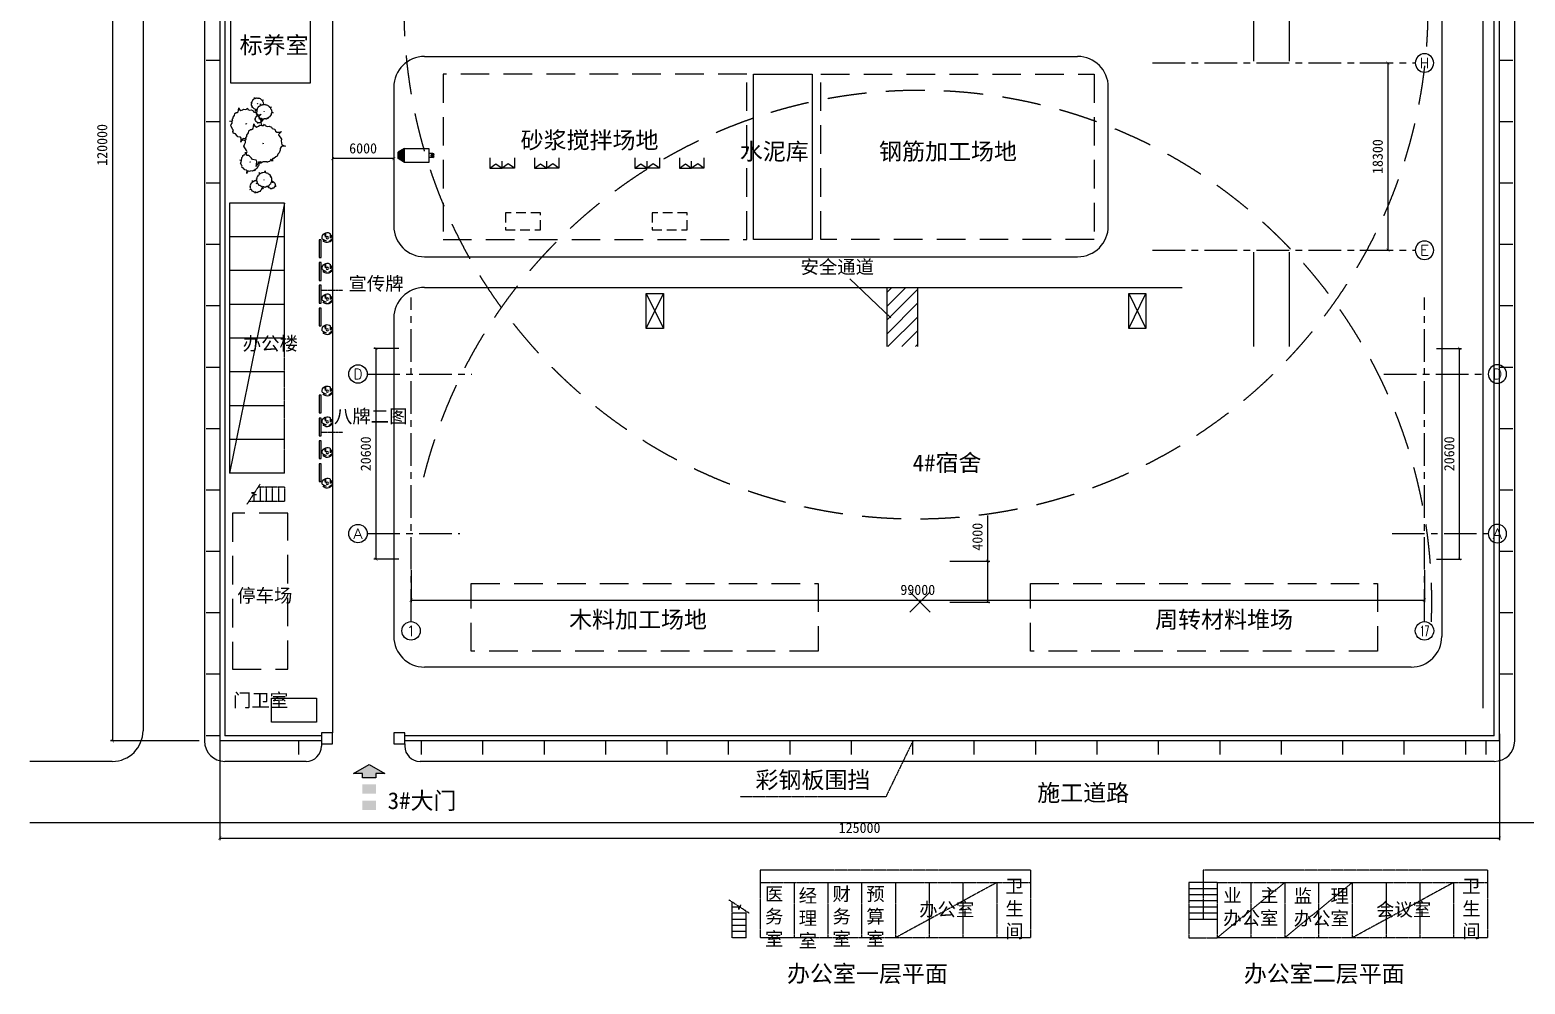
# Model space of a CAD drawing. Extents: x -583905 to 1065231, y 80891 to 497838.
# Drawn here: x -102766 to 43294, y 336191 to 429454 of the extents above; entities that cross this region are included whole.
import ezdxf
from ezdxf.enums import TextEntityAlignment as Align

# ---------------------------------------------------------------- set-up
doc = ezdxf.new("R2010")
doc.units = 0
for name, pattern in [('CENTER', [50.8, 31.75, -6.35, 6.35, -6.35]), ('DASHED', [19.05, 12.7, -6.35]), ('DASHED2', [9.525, 6.35, -3.175])]:
    doc.linetypes.add(name, pattern=pattern)
doc.layers.get('0').update_dxf_attribs({"linetype": 'CONTINUOUS'})
doc.layers.get('DEFPOINTS').update_dxf_attribs({"linetype": 'CONTINUOUS'})
for name, color, linetype in [('AXIS', 7, 'CONTINUOUS'), ('LAYER3', 3, 'CONTINUOUS'), ('LUNKUO', 6, 'CONTINUOUS'), ('周边', 7, 'CONTINUOUS'), ('围墙', 7, 'CONTINUOUS'), ('堆场', 7, 'DASHED'), ('塔吊机械', 1, 'CONTINUOUS'), ('墙基线', 7, 'CONTINUOUS'), ('拟建', 7, 'CONTINUOUS'), ('机械', 1, 'CONTINUOUS'), ('柱', 1, 'CONTINUOUS'), ('标注', 7, 'CONTINUOUS'), ('绿化', 3, 'CONTINUOUS'), ('轴线', 1, 'CENTER'), ('轴线号', 7, 'CONTINUOUS'), ('道路', 8, 'CONTINUOUS')]:
    doc.layers.add(name, color=color, linetype=linetype)
doc.styles.add('COMPLEX', font='COMPLEX')
doc.styles.add('文字', font='SimSun.ttf')
doc.dimstyles.new('ISO-25', dxfattribs={"dimtxt": 1000, "dimasz": 300, "dimexe": 200, "dimexo": 2000, "dimgap": 500, "dimtad": 1, "dimdec": 0, "dimtxsty": 'STANDARD', "dimblk": 'ARCHTICK', "dimcen": 2.5, "dimazin": 3, "dimtfac": 1, "dimtdec": 0, "dimtmove": 0, "dimatfit": 3})

# ---------------------------------------------------------------- blocks, each defined once
blk = doc.blocks.new('_ARCHTICK')
at = {"color": 0, "linetype": 'BYBLOCK', "const_width": 0.15}
blk.add_lwpolyline([(-0.5, -0.5), (0.5, 0.5)], dxfattribs=at)
blk = doc.blocks.new('*D27')
at = {"layer": 'DEFPOINTS', "color": 0}
for p in [(32655, 398321), (36889, 398321), (32655, 377721)]:
    blk.add_point(p, dxfattribs=at)
at = {"layer": '标注', "color": 0}
for p, q in [((34655, 398321), (37089, 398321)), ((36889, 377721), (36889, 398321)), ((34655, 377721), (37089, 377721))]:
    blk.add_line(p, q, dxfattribs=at)
at = {"layer": '标注', "color": 0, "xscale": 300, "yscale": 300, "zscale": 300}
for p, rotation in [((36889, 398321), 90), ((36889, 377721), 270)]:
    blk.add_blockref('_ARCHTICK', p, dxfattribs=dict(at, rotation=rotation))
at = {"layer": '标注', "color": 0, "insert": (35889, 388021), "char_height": 1000, "attachment_point": 5, "rotation": 90}
blk.add_mtext('20600', dxfattribs=at)
blk = doc.blocks.new('*D29')
at = {"layer": 'DEFPOINTS', "color": 0}
for p in [(-68954, 398321), (-64719, 398321), (-64719, 377721)]:
    blk.add_point(p, dxfattribs=at)
at = {"layer": '标注', "color": 0}
for p, q in [((-66719, 398321), (-69154, 398321)), ((-68954, 377721), (-68954, 398321)), ((-66719, 377721), (-69154, 377721))]:
    blk.add_line(p, q, dxfattribs=at)
at = {"layer": '标注', "color": 0, "xscale": 300, "yscale": 300, "zscale": 300}
for p, rotation in [((-68954, 398321), 90), ((-68954, 377721), 270)]:
    blk.add_blockref('_ARCHTICK', p, dxfattribs=dict(at, rotation=rotation))
at = {"layer": '标注', "color": 0, "insert": (-69954, 388021), "char_height": 1000, "attachment_point": 5, "rotation": 90}
blk.add_mtext('20600', dxfattribs=at)
blk = doc.blocks.new('*D25')
at = {"layer": 'DEFPOINTS', "color": 0}
for p in [(-65532, 378643), (33468, 378643), (33468, 373722)]:
    blk.add_point(p, dxfattribs=at)
at = {"layer": '标注', "color": 0}
for p, q in [((-65532, 376643), (-65532, 373522)), ((33468, 376643), (33468, 373522)), ((-65532, 373722), (33468, 373722))]:
    blk.add_line(p, q, dxfattribs=at)
at = {"layer": '标注', "color": 0, "xscale": 300, "yscale": 300, "zscale": 300, "rotation": 180}
blk.add_blockref('_ARCHTICK', (-65532, 373722), dxfattribs=at)
at = {"layer": '标注', "color": 0, "xscale": 300, "yscale": 300, "zscale": 300}
blk.add_blockref('_ARCHTICK', (33468, 373722), dxfattribs=at)
at = {"layer": '标注', "color": 0, "insert": (-16032, 374722), "char_height": 1000, "attachment_point": 5}
blk.add_mtext('99000', dxfattribs=at)
blk = doc.blocks.new('_AXISO')
blk.add_circle((0, 0), 0.5)
at = {"layer": '轴线号', "style": 'COMPLEX', "width": 1.041667}
blk.add_attdef('A', text='', height=0.56, dxfattribs=at).set_placement((-0.25, -0.28), (0.25, -0.28), align=Align.FIT)
blk = doc.blocks.new('*D31')
at = {"layer": 'DEFPOINTS', "color": 0}
for p in [(-14916, 377536), (-9202, 377536), (-14916, 373536)]:
    blk.add_point(p, dxfattribs=at)
at = {"layer": '标注', "color": 0}
for p, q in [((-9202, 377536), (-9202, 382002)), ((-12916, 377536), (-9002, 377536)), ((-9202, 373536), (-9202, 377536)), ((-12916, 373536), (-9002, 373536))]:
    blk.add_line(p, q, dxfattribs=at)
at = {"layer": '标注', "color": 0, "xscale": 300, "yscale": 300, "zscale": 300}
for p, rotation in [((-9202, 377536), 90), ((-9202, 373536), 270)]:
    blk.add_blockref('_ARCHTICK', p, dxfattribs=dict(at, rotation=rotation))
at = {"layer": '标注', "color": 0, "insert": (-10202, 379919), "char_height": 1000, "attachment_point": 5, "rotation": 90}
blk.add_mtext('4000', dxfattribs=at)
blk = doc.blocks.new('CLUMP_OF_TREES_OR_BUSHES_-')
for points in [[(-10.993, 56.487), (-9.228, 58.426), (-10.144, 63.512), (-8.923, 67.033), (-3.43, 69.772), (2.673, 72.119), (-2.82, 71.728), (-10.449, 71.728), (-13.195, 74.075), (-13.806, 83.073), (-16.857, 86.594), (-22.045, 92.071), (-22.961, 94.81), (-22.656, 98.722), (-28.759, 100.678), (-31.811, 99.113), (-35.472, 101.461), (-45.543, 109.676), (-49.815, 108.503), (-55.308, 106.155), (-59.58, 106.938), (-60.801, 113.98), (-63.242, 104.982), (-67.209, 106.938), (-70.872, 104.59), (-74.839, 104.982), (-80.637, 101.461), (-86.435, 101.069), (-90.402, 97.548), (-90.402, 94.419), (-93.454, 90.898), (-98.947, 90.115), (-105.66, 90.115), (-101.083, 87.768), (-98.031, 82.682), (-100.778, 77.596), (-103.829, 74.466), (-103.219, 69.772), (-104.134, 65.077), (-108.102, 62.73), (-104.439, 60.774), (-102.609, 55.297), (-103.829, 50.211), (-102.303, 44.342), (-98.947, 41.995), (-98.031, 38.865), (-98.031, 34.953), (-93.148, 32.606), (-90.707, 29.476), (-91.317, 22.434), (-93.454, 17.348), (-89.487, 21.26), (-85.519, 23.999), (-82.468, 23.216), (-78.806, 19.304), (-74.228, 15.783), (-69.956, 15.392), (-59.886, 12.653), (-58.254, 7.074)], [(59.448, 5.262), (60.936, 4.858), (62.652, -1.011), (63.415, 4.858), (64.178, 5.836), (66.848, 6.814), (69.709, 6.569), (73.905, 7.792), (76.385, 9.748), (79.627, 10.237), (81.153, 12.438), (84.014, 15.127), (84.205, 17.084), (85.158, 17.573), (88.591, 16.839), (85.73, 20.262), (88.591, 20.751), (89.545, 21.974), (90.689, 24.174), (91.452, 24.663), (90.499, 25.886), (91.261, 31.999), (92.596, 33.466), (92.024, 36.645), (92.787, 38.845), (96.22, 40.557), (100.035, 42.024), (96.602, 41.779), (91.834, 41.779), (90.117, 43.246), (89.736, 48.871), (87.828, 51.071), (84.586, 54.494), (84.014, 56.206), (84.205, 58.651), (80.39, 59.873), (78.483, 58.895), (76.194, 60.362), (69.9, 65.497), (67.23, 64.764), (63.797, 63.297), (61.126, 63.786), (60.364, 68.187), (58.838, 62.563), (56.358, 63.786), (54.07, 62.319), (51.59, 62.563), (47.966, 60.362), (44.343, 60.118), (41.863, 57.917), (41.863, 55.961), (39.956, 53.761), (36.523, 53.272), (32.327, 53.272), (35.187, 51.805), (36.641, 49.381)]]:
    blk.add_lwpolyline(points)
for points in [[(-4.577, 66.508), (-7.629, 55.261), (-12.588, 57.706), (-17.166, 54.772), (-22.125, 55.261), (-29.372, 50.86), (-36.62, 50.371), (-41.579, 45.969), (-41.579, 42.057), (-45.393, 37.656), (-52.259, 36.678), (-60.651, 36.678), (-54.93, 33.743), (-51.115, 27.386), (-54.548, 21.029), (-58.363, 17.116), (-57.6, 11.248), (-58.744, 5.38), (-63.703, 2.446), (-59.126, 0), (-56.837, -6.846), (-58.363, -13.203), (-56.455, -20.539), (-52.259, -23.473), (-51.115, -27.385), (-51.115, -32.275), (-45.012, -35.21), (-41.96, -39.122), (-42.723, -47.924), (-45.393, -54.282), (-40.434, -49.391), (-35.475, -45.968), (-31.661, -46.946), (-27.083, -51.837), (-21.362, -56.238), (-16.021, -56.727), (-3.433, -60.15), (0, -71.887), (1.526, -60.15), (3.052, -58.194), (8.392, -56.238), (14.114, -56.727), (22.506, -54.282), (27.465, -50.369), (33.949, -49.391), (37.001, -44.99), (42.723, -39.611), (43.104, -35.699), (45.012, -34.721), (51.878, -36.188), (46.156, -29.341), (51.878, -28.363), (53.785, -25.918), (56.074, -21.517), (57.6, -20.539), (55.692, -18.094), (57.218, -5.868), (59.888, -2.934), (58.744, 3.424), (60.27, 7.825), (67.136, 11.248), (74.765, 14.182), (67.899, 13.693), (58.363, 13.693), (54.93, 16.627), (54.167, 27.875), (50.352, 32.276), (43.867, 39.123), (42.723, 42.546), (43.104, 47.436), (35.475, 49.882), (31.661, 47.925), (27.083, 50.86), (14.495, 61.129), (9.155, 59.662), (2.289, 56.728), (-3.052, 57.706)], [(-58.055, 61.947), (-58.97, 60.774), (-57.139, 60.774)], [(-1.144, 1.468), (-2.289, 0), (0, 0)], [(62.08, 35.667), (61.508, 34.933), (62.652, 34.933)]]:
    blk.add_lwpolyline(points, close=True)
blk = doc.blocks.new('A$C7AB25CB9')
at = {"layer": 'LAYER3'}
for p, q in [((42, 1205), (807, 1177)), ((807, 1177), (99, 1328)), ((994, 266), (219, 274)), ((445, 91), (994, 266)), ((1105, 1773), (1462, 1084)), ((1590, 617), (1120, 0)), ((1287, 60), (1590, 617)), ((1462, 1084), (1415, 1636))]:
    blk.add_line(p, q, dxfattribs=at)
blk.add_circle((924, 873), 200, dxfattribs=at)
for start, end in [(159.4395, 222.05005), (76.77535, 150.94372), (240.41806, 284.14241), (295.3565, 55.35439)]:
    blk.add_arc((897, 885), 913, start, end, dxfattribs=at)
blk = doc.blocks.new('*D26')
at = {"layer": 'DEFPOINTS', "color": 0}
for p in [(25138, 426221), (25138, 407921), (29897, 407921)]:
    blk.add_point(p, dxfattribs=at)
at = {"layer": '标注', "color": 0}
for p, q in [((27138, 426221), (30097, 426221)), ((29897, 426221), (29897, 407921)), ((27138, 407921), (30097, 407921))]:
    blk.add_line(p, q, dxfattribs=at)
at = {"layer": '标注', "color": 0, "xscale": 300, "yscale": 300, "zscale": 300}
for p, rotation in [((29897, 426221), 90), ((29897, 407921), 270)]:
    blk.add_blockref('_ARCHTICK', p, dxfattribs=dict(at, rotation=rotation))
at = {"layer": '标注', "color": 0, "insert": (28897, 417071), "char_height": 1000, "attachment_point": 5, "rotation": 90}
blk.add_mtext('18300', dxfattribs=at)
blk = doc.blocks.new('A$C3C6C44F6')
at = {"layer": '周边'}
h = blk.add_hatch(color=256, dxfattribs=at)
h.paths.add_polyline_path([(1986, 828), (786, 828), (786, 0), (1986, 0)])
h.paths.add_polyline_path([(786, 2266), (786, 1438), (1986, 1438), (1986, 2266)])
h.paths.add_polyline_path([(1986, 2844), (1986, 3244), (2771, 3244), (1386, 4044), (0, 3244), (786, 3244), (786, 2844)])
at = {"layer": '周边', "linetype": 'CONTINUOUS'}
blk.add_lwpolyline([(1986, 3244), (1986, 2844), (786, 2844), (786, 3244), (0, 3244), (1386, 4044), (2771, 3244), (1986, 3244)], dxfattribs=at)
blk = doc.blocks.new('A$C466C0C2C')
at = {"layer": '机械'}
for p, q in [((0, 619), (250, 619)), ((0, 520), (250, 520)), ((83, 619), (83, 520)), ((100, 724), (422, 724)), ((100, 415), (422, 415)), ((250, 619), (250, 520)), ((422, 1139), (2397, 1139)), ((422, 0), (422, 1139)), ((2397, 0), (422, 0)), ((2397, 1139), (2937, 827)), ((2397, 1139), (2397, 0)), ((2397, 1139), (2397, 0)), ((2397, 0), (2937, 312)), ((2515, 1071), (2515, 68)), ((2617, 1012), (2617, 127)), ((2726, 949), (2726, 190)), ((2836, 885), (2836, 253)), ((2937, 827), (2937, 312))]:
    blk.add_line(p, q, dxfattribs=at)
for centre, start, end in [((100, 624), 90, 180), ((100, 515), 180, 270)]:
    blk.add_arc(centre, 100, start, end, dxfattribs=at)
blk = doc.blocks.new('A$C09D66538')
at = {"layer": '柱', "xscale": 1.5, "yscale": 1.5, "zscale": 1.5}
blk.add_blockref('A$C466C0C2C', (0, 0), dxfattribs=at)
blk = doc.blocks.new('A$C163C7220')
at = {"layer": 'LUNKUO', "ltscale": 2, "rotation": 359.999990026076}
blk.add_blockref('A$C09D66538', (0, 0), dxfattribs=at)
blk = doc.blocks.new('*D34')
at = {"layer": 'DEFPOINTS', "color": 0}
for p in [(-84217, 362649), (40780, 362649), (40780, 350460)]:
    blk.add_point(p, dxfattribs=at)
at = {"layer": '标注', "color": 0}
for p, q in [((-84217, 360649), (-84217, 350260)), ((40780, 360649), (40780, 350260)), ((-84217, 350460), (40780, 350460))]:
    blk.add_line(p, q, dxfattribs=at)
at = {"layer": '标注', "color": 0, "xscale": 300, "yscale": 300, "zscale": 300, "rotation": 180}
blk.add_blockref('_ARCHTICK', (-84217, 350460), dxfattribs=at)
at = {"layer": '标注', "color": 0, "xscale": 300, "yscale": 300, "zscale": 300}
blk.add_blockref('_ARCHTICK', (40780, 350460), dxfattribs=at)
at = {"layer": '标注', "color": 0, "insert": (-21718, 351460), "char_height": 1000, "attachment_point": 5}
blk.add_mtext('125000', dxfattribs=at)
blk = doc.blocks.new('*D35')
at = {"layer": 'DEFPOINTS', "color": 0}
for p in [(-84217, 476471), (-94705, 359958), (-84217, 359958)]:
    blk.add_point(p, dxfattribs=at)
at = {"layer": '标注', "color": 0}
for p, q in [((-86217, 476471), (-94905, 476471)), ((-94705, 476471), (-94705, 359958)), ((-86217, 359958), (-94905, 359958))]:
    blk.add_line(p, q, dxfattribs=at)
at = {"layer": '标注', "color": 0, "xscale": 300, "yscale": 300, "zscale": 300}
for p, rotation in [((-94705, 476471), 90), ((-94705, 359958), 270)]:
    blk.add_blockref('_ARCHTICK', p, dxfattribs=dict(at, rotation=rotation))
at = {"layer": '标注', "color": 0, "insert": (-95705, 418214), "char_height": 1000, "attachment_point": 5, "rotation": 90}
blk.add_mtext('120000', dxfattribs=at)
blk = doc.blocks.new('*D36')
at = {"layer": 'DEFPOINTS', "color": 0}
for p in [(-73217, 416872), (-73217, 416872), (-67217, 416872)]:
    blk.add_point(p, dxfattribs=at)
at = {"layer": '标注', "color": 0}
for p, q in [((-73217, 418872), (-73217, 417072)), ((-67217, 418872), (-67217, 417072)), ((-67217, 416872), (-73217, 416872))]:
    blk.add_line(p, q, dxfattribs=at)
at = {"layer": '标注', "color": 0, "xscale": 300, "yscale": 300, "zscale": 300, "rotation": 180}
blk.add_blockref('_ARCHTICK', (-73217, 416872), dxfattribs=at)
at = {"layer": '标注', "color": 0, "xscale": 300, "yscale": 300, "zscale": 300}
blk.add_blockref('_ARCHTICK', (-67217, 416872), dxfattribs=at)
at = {"layer": '标注', "color": 0, "insert": (-70217, 417872), "char_height": 1000, "attachment_point": 5}
blk.add_mtext('6000', dxfattribs=at)

msp = doc.modelspace()

# ---------------------------------------------------------------- hatches: boundary and pattern name
at = {"layer": '绿化', "ltscale": 8000}
h = msp.add_hatch(dxfattribs=at)
h.set_pattern_fill('ANSI31', color=256, scale=300, style=0)
h.set_pattern_definition([(45, (-552362.3, -882519.9), (-673.5192, 673.5192), [])])
h.paths.add_polyline_path([(-19032.2, 398505.7), (-16032.2, 398505.7), (-16032.2, 404283.3), (-19032.2, 404283.3)])

# ---------------------------------------------------------------- linework, layer by layer
for p, q in [((-83284.3, 412522.5), (-83284.3, 399322.5)), ((-77884.3, 412522.5), (-83284.3, 386122.5)), ((-77884.3, 412522.5), (-83284.3, 412522.5)), ((-77884.3, 399322.5), (-77884.3, 412522.5)), ((-77884.3, 409222.5), (-83284.3, 409222.5)), ((-77884.3, 405922.5), (-83284.3, 405922.5)), ((-19032.2, 398505.7), (-19032.2, 404283.3)), ((-16032.2, 398505.7), (-16032.2, 404283.3)), ((-77884.3, 402622.5), (-83284.3, 402622.5)), ((-83284.3, 399322.5), (-83284.3, 386122.5)), ((-77884.3, 399322.5), (-83284.3, 399322.5)), ((-77884.3, 399322.5), (-83284.3, 399322.5)), ((-77884.3, 396022.5), (-83284.3, 396022.5)), ((-77884.3, 392722.5), (-83284.3, 392722.5)), ((-77884.3, 389422.5), (-83284.3, 389422.5)), ((-77884.3, 386122.5), (-83284.3, 386122.5))]:
    msp.add_line(p, q)
at = {"linetype": 'CENTER'}
for p, q in [((-77884.3, 386122.5), (-77884.3, 399322.5)), ((-80836, 384205.6), (-81116.1, 384206.2)), ((-81116.1, 384206.2), (-80640.8, 384013.5)), ((-80285.7, 385045.8), (-80836, 384205.6)), ((-77884.3, 384748.2), (-80480.6, 384748.2)), ((-80284.3, 384748.2), (-80284.3, 383373.8)), ((-79684.3, 384748.2), (-79684.3, 383373.8)), ((-79084.3, 384748.2), (-79084.3, 383373.8)), ((-78484.3, 384748.2), (-78484.3, 383373.8)), ((-77884.3, 384748.2), (-77884.3, 383373.8)), ((-80960.5, 384015.4), (-81582.2, 383066)), ((-77884.3, 383373.8), (-81380.6, 383373.8)), ((-80640.8, 384013.5), (-80960.5, 384015.4)), ((-80884.3, 384131.7), (-80884.3, 383373.8)), ((-16508.8, 359957.7), (-19157.6, 354486.7)), ((-19157.6, 354486.7), (-33390, 354486.7)), ((-5019.1, 347318), (-31419.1, 347318)), ((-31419.1, 347318), (-31419.1, 340718)), ((-5019.1, 347318), (-5019.1, 340718)), ((11834.6, 347318), (11834.6, 342518)), ((39609, 347318), (11834.6, 347318)), ((39609, 347318), (39609, 340718)), ((-31419.1, 346118), (-18219.1, 346118)), ((-28119.1, 346118), (-28119.1, 340718)), ((-24819.1, 346118), (-24819.1, 340718)), ((-21519.1, 346118), (-21519.1, 340718)), ((-18219.1, 346118), (-5019.1, 346118)), ((-8319.1, 346118), (-18219.1, 340718)), ((-18219.1, 346118), (-18219.1, 340718)), ((-18219.1, 346118), (-18219.1, 340718)), ((-14919.1, 346118), (-14919.1, 340718)), ((-11619.1, 346118), (-11619.1, 340718)), ((-8319.1, 346118), (-8319.1, 340718)), ((10460.3, 346118), (10460.3, 340718)), ((13209, 346118), (10460.3, 346118)), ((13209, 345518), (10460.3, 345518)), ((13209, 344918), (10460.3, 344918)), ((19809, 346118), (13209, 340718)), ((13209, 346118), (26409, 346118)), ((13209, 346118), (13209, 340718)), ((16509, 346118), (16509, 340718)), ((26409, 346118), (19809, 340718)), ((19809, 346118), (19809, 340718)), ((23109, 346118), (23109, 340718)), ((26409, 346118), (39609, 346118)), ((36309, 346118), (26409, 340718)), ((26409, 346118), (26409, 340718)), ((26409, 346118), (26409, 340718)), ((29709, 346118), (29709, 340718)), ((33009, 346118), (33009, 340718)), ((36309, 346118), (36309, 340718)), ((-33526.3, 343794.2), (-34475.6, 344415.9)), ((-34167.8, 340718), (-34167.8, 344214.3)), ((-33409.9, 343718), (-34167.8, 343718)), ((-33335.5, 343949.8), (-33528.1, 343474.5)), ((-33528.1, 343474.5), (-33526.3, 343794.2)), ((-33336.1, 343669.6), (-33335.5, 343949.8)), ((-32495.8, 343119.4), (-33336.1, 343669.6)), ((-32793.5, 340718), (-32793.5, 343314.3)), ((13209, 344318), (10460.3, 344318)), ((13209, 343718), (10460.3, 343718)), ((-32793.5, 343118), (-34167.8, 343118)), ((-32793.5, 342518), (-34167.8, 342518)), ((-32793.5, 341918), (-34167.8, 341918)), ((13209, 343118), (10460.3, 343118)), ((13209, 342518), (10460.3, 342518)), ((-32793.5, 341318), (-34167.8, 341318)), ((-32793.5, 340718), (-34167.8, 340718)), ((-18219.1, 340718), (-31419.1, 340718)), ((-5019.1, 340718), (-18219.1, 340718)), ((10460.3, 340718), (13209, 340718)), ((26409, 340718), (13209, 340718)), ((39609, 340718), (26409, 340718))]:
    msp.add_line(p, q, dxfattribs=at)
at = {"layer": '周边'}
msp.add_line((-18659.9, 401319.2), (-22665.7, 405125.7), dxfattribs=at)
for points in [[(-75387.8, 424235.9), (-83135.3, 424235.9), (-83135.3, 431059), (-75387.8, 431059)], [(-32084.6, 425124.3), (-26365.8, 425124.3), (-26365.8, 408954.1), (-32084.6, 408954.1)], [(-74777.1, 361807.3), (-79178.1, 361807.3), (-79178.1, 364146.2), (-74777.1, 364146.2)]]:
    msp.add_lwpolyline(points, close=True, dxfattribs=at)
at = {"layer": '围墙'}
for p, q in [((-84217.2, 476470.7), (-84217.2, 359957.7)), ((-83717.2, 475970.7), (-83717.2, 360457.7)), ((40280.4, 360457.7), (40280.4, 465304.1)), ((40780.4, 359957.7), (40780.4, 465304.1)), ((-85537.9, 426503.7), (-84217.2, 426503.7)), ((40780.4, 426503.7), (42101.1, 426503.7)), ((-85537.9, 420503.7), (-84217.2, 420503.7)), ((40780.4, 420503.7), (42101.1, 420503.7)), ((-85537.9, 414503.7), (-84217.2, 414503.7)), ((40780.4, 414503.7), (42101.1, 414503.7)), ((-85537.9, 408503.7), (-84217.2, 408503.7)), ((40780.4, 408503.7), (42101.1, 408503.7)), ((-85537.9, 402503.7), (-84217.2, 402503.7)), ((40780.4, 402503.7), (42101.1, 402503.7)), ((-85537.9, 396503.7), (-84217.2, 396503.7)), ((40780.4, 396503.7), (42101.1, 396503.7)), ((-85537.9, 390503.7), (-84217.2, 390503.7)), ((40780.4, 390503.7), (42101.1, 390503.7)), ((-85537.9, 384503.7), (-84217.2, 384503.7)), ((40780.4, 384503.7), (42101.1, 384503.7)), ((-85537.9, 378503.7), (-84217.2, 378503.7)), ((40780.4, 378503.7), (42101.1, 378503.7)), ((40780.4, 378503.7), (42101.1, 378503.7)), ((-85537.9, 372503.7), (-84217.2, 372503.7)), ((40780.4, 372503.7), (42101.1, 372503.7)), ((40780.4, 372503.7), (42101.1, 372503.7)), ((-85537.9, 366503.7), (-84217.2, 366503.7)), ((40780.4, 366503.7), (42101.1, 366503.7)), ((40780.4, 366503.7), (42101.1, 366503.7)), ((-85537.9, 360503.7), (-84217.2, 360503.7)), ((-74283.7, 359957.7), (-84217.2, 359957.7)), ((-74283.7, 360457.7), (-83717.2, 360457.7)), ((-76508.8, 358637), (-76508.8, 359957.7)), ((40280.4, 360457.7), (-66150.6, 360457.7)), ((40780.4, 359957.7), (-66150.6, 359957.7)), ((-64508.8, 358637), (-64508.8, 359957.7)), ((-58508.8, 358637), (-58508.8, 359957.7)), ((-52508.8, 358637), (-52508.8, 359957.7)), ((-46508.8, 358637), (-46508.8, 359957.7)), ((-40508.8, 358637), (-40508.8, 359957.7)), ((-34508.8, 358637), (-34508.8, 359957.7)), ((-28508.8, 358637), (-28508.8, 359957.7)), ((-22508.8, 358637), (-22508.8, 359957.7)), ((-16508.8, 358637), (-16508.8, 359957.7)), ((-10508.8, 358637), (-10508.8, 359957.7)), ((-4508.8, 358637), (-4508.8, 359957.7)), ((1491.2, 358637), (1491.2, 359957.7)), ((7491.2, 358637), (7491.2, 359957.7)), ((13491.2, 358637), (13491.2, 359957.7)), ((19491.2, 358637), (19491.2, 359957.7)), ((25491.2, 358637), (25491.2, 359957.7)), ((31491.2, 358637), (31491.2, 359957.7)), ((37491.2, 358637), (37491.2, 359957.7)), ((39491.2, 358637), (39491.2, 359957.7))]:
    msp.add_line(p, q, dxfattribs=at)
at = {"layer": '围墙', "color": 4, "linetype": 'DASHED2', "ltscale": 150}
for points in [[(-52890.2, 411585.5), (-56303.1, 411585.5), (-56303.1, 409905.1), (-52890.2, 409905.1)], [(-38562.9, 411585.5), (-41975.8, 411585.5), (-41975.8, 409905.1), (-38562.9, 409905.1)]]:
    msp.add_lwpolyline(points, close=True, dxfattribs=at)
at = {"layer": '围墙'}
for points in [[(-74283.7, 359670.9), (-73217.2, 359670.9), (-73217.2, 360737.5), (-74283.7, 360737.5)], [(-67217.2, 359670.9), (-66150.6, 359670.9), (-66150.6, 360737.5), (-67217.2, 360737.5)]]:
    msp.add_lwpolyline(points, close=True, dxfattribs=at)
at = {"layer": '堆场'}
for p, q in [((-74325.8, 404001), (-72186.2, 404001)), ((-74325.8, 390125.5), (-72186.2, 390125.5))]:
    msp.add_line(p, q, dxfattribs=at)
at = {"layer": '堆场', "ltscale": 220}
for points in [[(-62411.2, 408954.1), (-32741.2, 408954.1), (-32741.2, 425124.3), (-62411.2, 425124.3)], [(1194.7, 408954.1), (-25508.1, 408954.1), (-25508.1, 425124.3), (1194.7, 425124.3)], [(-82974, 382226.1), (-82974, 366975.4), (-77574, 366975.4), (-77574, 382226.1)], [(-59651.3, 375356.9), (-25759, 375356.9), (-25759, 368717.1), (-59651.3, 368717.1)], [(-5033, 375356.9), (28859.3, 375356.9), (28859.3, 368717.1), (-5033, 368717.1)]]:
    msp.add_lwpolyline(points, close=True, dxfattribs=at)
at = {"layer": '塔吊机械', "ltscale": 100}
for p, q in [((-57834.7, 416936.1), (-57834.7, 415935.8)), ((-57834.7, 415935.8), (-57235.9, 416367.8)), ((-57235.9, 416367.8), (-56637.1, 415935.8)), ((-56637.1, 415935.8), (-56637.1, 416631.3)), ((-56038.3, 416367.8), (-56637.1, 415935.8)), ((-55439.5, 415935.8), (-56038.3, 416367.8)), ((-55439.5, 416936.1), (-55439.5, 415935.8)), ((-53481.4, 416936.1), (-53481.4, 415935.8)), ((-53481.4, 415935.8), (-52882.6, 416367.8)), ((-52882.6, 416367.8), (-52283.8, 415935.8)), ((-52283.8, 415935.8), (-52283.8, 416631.3)), ((-51685, 416367.8), (-52283.8, 415935.8)), ((-51086.2, 415935.8), (-51685, 416367.8)), ((-51086.2, 416936.1), (-51086.2, 415935.8)), ((-43672.7, 416936.1), (-43672.7, 415935.8)), ((-43672.7, 415935.8), (-43073.9, 416367.8)), ((-43073.9, 416367.8), (-42475.1, 415935.8)), ((-42475.1, 415935.8), (-42475.1, 416631.3)), ((-41876.3, 416367.8), (-42475.1, 415935.8)), ((-41277.5, 415935.8), (-41876.3, 416367.8)), ((-41277.5, 416936.1), (-41277.5, 415935.8)), ((-39319.4, 416936.1), (-39319.4, 415935.8)), ((-39319.4, 415935.8), (-38720.6, 416367.8)), ((-38720.6, 416367.8), (-38121.8, 415935.8)), ((-38121.8, 415935.8), (-38121.8, 416631.3)), ((-37523, 416367.8), (-38121.8, 415935.8)), ((-36924.2, 415935.8), (-37523, 416367.8)), ((-36924.2, 416936.1), (-36924.2, 415935.8)), ((-57834.7, 415935.8), (-56637.1, 415935.8)), ((-55439.5, 415935.8), (-56637.1, 415935.8)), ((-53481.4, 415935.8), (-52283.8, 415935.8)), ((-51086.2, 415935.8), (-52283.8, 415935.8)), ((-43672.7, 415935.8), (-42475.1, 415935.8)), ((-41277.5, 415935.8), (-42475.1, 415935.8)), ((-39319.4, 415935.8), (-38121.8, 415935.8)), ((-36924.2, 415935.8), (-38121.8, 415935.8))]:
    msp.add_line(p, q, dxfattribs=at)
at = {"layer": '塔吊机械', "color": 6, "ltscale": 100}
for p, q in [((-42549.9, 400283.3), (-40869.6, 403696.1)), ((-42549.9, 403696.1), (-40869.6, 400283.3)), ((4580.7, 403696.1), (6261, 400283.3)), ((4580.7, 400283.3), (6261, 403696.1))]:
    msp.add_line(p, q, dxfattribs=at)
at = {"layer": '塔吊机械'}
for p, q in [((-14821.8, 372535.7), (-16821.8, 374535.7)), ((-14821.8, 374535.7), (-16821.8, 372535.7))]:
    msp.add_line(p, q, dxfattribs=at)
at = {"layer": '塔吊机械', "color": 6}
for points in [[(-42549.9, 400283.3), (-42549.9, 403696.1), (-40869.6, 403696.1), (-40869.6, 400283.3)], [(4580.7, 400283.3), (4580.7, 403696.1), (6261, 403696.1), (6261, 400283.3)]]:
    msp.add_lwpolyline(points, close=True, dxfattribs=at)
at = {"layer": '塔吊机械', "linetype": 'DASHED', "ltscale": 300}
msp.add_circle((-16207, 431635.7), 50000, dxfattribs=at)
msp.add_arc((-15821.8, 373535.7), 50000, 357.78514, 167.452221, dxfattribs=at)
at = {"layer": '墙基线'}
for p, q in [((16782.8, 426405.7), (16782.8, 435635.7)), ((20267.8, 426405.7), (20267.8, 435635.7)), ((16782.8, 398505.7), (16782.8, 407735.7)), ((20267.8, 398505.7), (20267.8, 407735.7))]:
    msp.add_line(p, q, dxfattribs=at)
at = {"layer": '绿化', "ltscale": 8000}
for points in [[(-74498.7, 408949.8), (-74498.7, 407219.7), (-74325.8, 407219.7), (-74325.8, 408949.8)], [(-74498.7, 406705.1), (-74498.7, 404974.9), (-74325.8, 404974.9), (-74325.8, 406705.1)], [(-74498.7, 404489.5), (-74498.7, 402759.3), (-74325.8, 402759.3), (-74325.8, 404489.5)], [(-74498.7, 402244.8), (-74498.7, 400514.6), (-74325.8, 400514.6), (-74325.8, 402244.8)], [(-74498.7, 393757.8), (-74498.7, 392027.6), (-74325.8, 392027.6), (-74325.8, 393757.8)], [(-74498.7, 391513.1), (-74498.7, 389782.9), (-74325.8, 389782.9), (-74325.8, 391513.1)], [(-74498.7, 389297.5), (-74498.7, 387567.3), (-74325.8, 387567.3), (-74325.8, 389297.5)], [(-74498.7, 387052.7), (-74498.7, 385322.6), (-74325.8, 385322.6), (-74325.8, 387052.7)]]:
    msp.add_lwpolyline(points, close=True, dxfattribs=at)
at = {"layer": '轴线', "ltscale": 100}
for p, q in [((6900.1, 426220.7), (32567.1, 426220.7)), ((6900.1, 407920.7), (32567.1, 407920.7)), ((-65532.2, 371618), (-65532.2, 403284.3)), ((33467.8, 371618), (33467.8, 403284.3)), ((-69816.1, 395820.7), (-59579.9, 395820.7)), ((29503, 395820.7), (39688.3, 395820.7)), ((-69816.1, 380220.7), (-60773, 380220.7)), ((30298.4, 380220.7), (39688.3, 380220.7))]:
    msp.add_line(p, q, dxfattribs=at)
at = {"layer": '道路'}
for p, q in [((-85717.2, 476470.7), (-85717.2, 359957.7)), ((-73217.2, 476470.7), (-73217.2, 360737.5)), ((-91717.2, 475470.7), (-91717.2, 360957.7)), ((39152.8, 466370.6), (39152.8, 363170.7)), ((42280.4, 359957.7), (42280.4, 465370.6)), ((35152.8, 463370.6), (35152.8, 370170.7)), ((-64217.2, 426858.1), (-418.7, 426858.1)), ((-67217.2, 423858.1), (-67217.2, 410283.3)), ((2581.3, 410283.3), (2581.3, 423858.1)), ((-64217.2, 407283.3), (-418.7, 407283.3)), ((-64217.2, 404283.3), (9802.9, 404283.3)), ((-67217.2, 401283.3), (-67217.2, 370170.7)), ((32152.8, 367170.7), (-64217.2, 367170.7)), ((-74283.7, 359670.9), (-74283.7, 359457.7)), ((-66150.6, 359670.9), (-66150.6, 359457.7)), ((-94717.2, 357957.7), (-102765.8, 357957.7)), ((-75783.7, 357957.7), (-83717.2, 357957.7)), ((40280.4, 357957.7), (-64650.6, 357957.7)), ((120803.7, 351957.7), (-102765.8, 351957.7))]:
    msp.add_line(p, q, dxfattribs=at)
for centre, radius, start, end in [((-64217.2, 423858.1), 3000, 90, 180), ((-418.7, 423858.1), 3000, 0, 90), ((-64217.2, 410283.3), 3000, 180, 270), ((-418.7, 410283.3), 3000, 270, 0), ((-64217.2, 401283.3), 3000, 90, 180), ((-64217.2, 370170.7), 3000, 180, 270), ((32152.8, 370170.7), 3000, 270, 0), ((-94717.2, 360957.7), 3000, 270, 0), ((-83717.2, 359957.7), 2000, 180, 270), ((-75783.7, 359457.7), 1500, 270, 0), ((-64650.6, 359457.7), 1500, 180, 270), ((40280.4, 359957.7), 2000, 270, 360)]:
    msp.add_arc(centre, radius, start, end, dxfattribs=at)

# ---------------------------------------------------------------- block references
at = {"layer": 'AXIS'}
ref = msp.add_blockref('_AXISO', (33467.1, 426220.7), dxfattribs=dict(at, xscale=-1800, yscale=1800, zscale=1800))
ref.add_attrib('A', 'H', dxfattribs={"layer": '轴线号', "height": 1008, "style": 'COMPLEX', "width": 0.9375}).set_placement((33017.1, 425716.7), (33917.1, 425716.7), align=Align.FIT)
ref = msp.add_blockref('_AXISO', (33467.1, 407920.7), dxfattribs=dict(at, xscale=-1800, yscale=1800, zscale=1800))
ref.add_attrib('A', 'E', dxfattribs={"layer": '轴线号', "height": 1008, "style": 'COMPLEX', "width": 1.171875}).set_placement((33017.1, 407416.7), (33917.1, 407416.7), align=Align.FIT)
ref = msp.add_blockref('_AXISO', (-70716.1, 395820.7), dxfattribs=dict(at, xscale=1800, yscale=1800, zscale=1800))
ref.add_attrib('A', 'D', dxfattribs={"layer": '轴线号', "height": 1008, "style": 'COMPLEX', "width": 1.102941}).set_placement((-71166.1, 395316.7), (-70266.1, 395316.7), align=Align.FIT)
ref = msp.add_blockref('_AXISO', (40588.3, 395820.7), dxfattribs=dict(at, xscale=-1800, yscale=1800, zscale=1800))
ref.add_attrib('A', 'D', dxfattribs={"layer": '轴线号', "height": 1008, "style": 'COMPLEX', "width": 1.102941}).set_placement((40138.3, 395316.7), (41038.3, 395316.7), align=Align.FIT)
at = {"layer": 'AXIS', "xscale": 1800, "yscale": 1800, "zscale": 1800}
msp.add_blockref('_AXISO', (-70716.1, 380220.7), dxfattribs=at).add_auto_attribs({'A': 'A'})
at = {"layer": 'AXIS'}
ref = msp.add_blockref('_AXISO', (40588.3, 380220.7), dxfattribs=dict(at, xscale=-1800, yscale=1800, zscale=1800))
ref.add_attrib('A', 'A', dxfattribs={"layer": '轴线号', "height": 1008, "style": 'COMPLEX', "width": 1.041667}).set_placement((40138.3, 379716.7), (41038.3, 379716.7), align=Align.FIT)
ref = msp.add_blockref('_AXISO', (-65532.2, 370718), dxfattribs=dict(at, xscale=1800, yscale=1800, zscale=1800))
ref.add_attrib('A', '1', dxfattribs={"layer": '轴线号', "height": 1008, "style": 'COMPLEX', "width": 2.083333}).set_placement((-65982.2, 370214), (-65082.2, 370214), align=Align.FIT)
ref = msp.add_blockref('_AXISO', (33467.8, 370718), dxfattribs=dict(at, xscale=1800, yscale=1800, zscale=1800))
ref.add_attrib('A', '17', dxfattribs={"layer": '轴线号', "height": 1008, "style": 'COMPLEX', "width": 0.646552}).set_placement((33017.8, 370214), (33917.8, 370214), align=Align.FIT)
at = {"layer": '堆场', "ltscale": 2, "xscale": 1.099999999976735, "yscale": 1.100000000093132, "zscale": 1.1, "rotation": 359.999989497614}
msp.add_blockref('A$C3C6C44F6', (-71146.3, 353208.3), dxfattribs=at)
at = {"layer": '拟建', "xscale": 0.800000011920929, "yscale": 0.800000011920929, "zscale": 0.8, "rotation": 180}
msp.add_blockref('A$C163C7220', (-63280.7, 417864.7), dxfattribs=at)
at = {"layer": '绿化'}
for p, xscale, yscale, zscale, rotation in [((-79878.9, 421446.8), -12.19200003717135, 12.19200002029538, 12.192, 83.64942740505586), ((-79978.8, 418317.6), -30.48000009292839, 30.48000005073845, 30.48, 83.64942740505586), ((-79878.9, 414810.2), -12.19200003717135, 12.19200002029538, 12.192, 173.6494274050559)]:
    msp.add_blockref('CLUMP_OF_TREES_OR_BUSHES_-', p, dxfattribs=dict(at, xscale=xscale, yscale=yscale, zscale=zscale, rotation=rotation))
at = {"layer": '绿化', "ltscale": 8000, "xscale": -0.540000000083819, "yscale": 0.5399999999441206, "zscale": 0.5399999999999999, "rotation": 90}
for p in [(-73244.3, 409640.8), (-73244.3, 406640.8), (-73244.3, 403640.8), (-73244.3, 400640.8), (-73244.3, 394640.8), (-73244.3, 391640.8), (-73244.3, 388640.8), (-73244.3, 385640.8)]:
    msp.add_blockref('A$C7AB25CB9', p, dxfattribs=at)

# ---------------------------------------------------------------- texts
at = {"linetype": 'CENTER', "style": '文字'}
for s, height, p in [('标养室', 1645.59, (-82278, 427142.3)), ('砂浆搅拌场地', 1645.59, (-54829.6, 417854)), ('水泥库', 1645.59, (-33419, 416754.3)), ('钢筋加工场地', 1645.59, (-19815.2, 416754.3)), ('安全通道', 1316.47, (-27488.7, 405629.1)), ('宣传牌', 1316.47, (-71648.6, 403996.2)), ('八牌二图', 1316.47, (-73067, 391031.1)), ('4#宿舍', 1645.59, (-16534.2, 386317.3)), ('停车场', 1316.47, (-82512.2, 373504.2)), ('木料加工场地', 1645.59, (-50096.3, 370999)), ('周转材料堆场', 1645.59, (7152.2, 370999)), ('门卫室', 1316.47, (-82920.6, 363275.3)), ('彩钢板围挡', 1645.59, (-31887.6, 355326)), ('3#大门', 1645.59, (-67819.3, 353298.3)), ('施工道路', 1645.59, (-4365.6, 354070.9)), ('办公室一层平面', 1645.59, (-28807.8, 336391.2)), ('办公室二层平面', 1645.59, (15820.3, 336391.2))]:
    msp.add_text(s, height=height, dxfattribs=at).set_placement(p)
at = {"linetype": 'CENTER', "char_height": 1316.47, "attachment_point": 3, "style": '文字'}
for s, insert, width in [('办公楼', (-76584.6, 399458.6), 6475.664), ('卫生间', (-5682.6, 346419.7), 1244.168), ('卫生间', (38945.5, 346419.7), 1244.168), ('医务室', (-29166.4, 345659.8), 1244.168), ('财务室', (-22569.1, 345659.8), 1244.168), ('预算室', (-19270, 345659.8), 1244.168), ('业  主\\P办公室', (19191.2, 345512.8), 6562.454), ('监  理\\P办公室', (26078.2, 345466.9), 6187.57), ('办公室', (-10510.8, 344151.2), 6529.466), ('会议室', (34117.3, 344151.2), 6529.466)]:
    msp.add_mtext(s, dxfattribs=dict(at, insert=insert, width=width))
at = {"insert": (-25868.2, 345483.4), "char_height": 1316.47, "width": 1244.168, "attachment_point": 3, "style": '文字'}
msp.add_mtext('经理室', dxfattribs=at)

# ---------------------------------------------------------------- dimensions: what is measured, and where the dimension line sits
at = {"layer": '标注'}
dim = msp.add_linear_dim(base=(-94705.4, 359957.7), p1=(-84217.2, 476470.7), p2=(-84217.2, 359957.7), angle=90, text='120000', dimstyle='ISO-25', override={"dimtxt": 1000, "dimgap": 500}, dxfattribs=at)
dim.commit()
dim.dimension.update_dxf_attribs({"geometry": '*D35', "text_midpoint": (-95705.4, 418214.2)})
for base, p1, p2, picture, middle in [((29897.3, 407920.7), (25138.2, 426220.7), (25138.2, 407920.7), '*D26', (28897.3, 417070.7)), ((-68953.7, 398320.7), (-64719.4, 377720.7), (-64719.4, 398320.7), '*D29', (-69953.7, 388020.7)), ((36889.4, 398320.7), (32655.1, 377720.7), (32655.1, 398320.7), '*D27', (35889.4, 388020.7)), ((-9201.8, 377535.7), (-14916.1, 373535.7), (-14916.1, 377535.7), '*D31', (-10201.8, 379919))]:
    dim = msp.add_linear_dim(base=base, p1=p1, p2=p2, angle=90, dimstyle='ISO-25', override={"dimtxt": 1000, "dimgap": 500}, dxfattribs=at)
    dim.commit()
    dim.dimension.update_dxf_attribs({"geometry": picture, "text_midpoint": middle})
for base, p1, p2, picture, middle in [((-73217.2, 416872.2), (-67217.2, 416872.2), (-73217.2, 416872.2), '*D36', (-70217.2, 417872.2)), ((33467.8, 373722), (-65532.2, 378642.8), (33467.8, 378642.8), '*D25', (-16032.2, 374722))]:
    dim = msp.add_linear_dim(base=base, p1=p1, p2=p2, dimstyle='ISO-25', override={"dimtxt": 1000, "dimgap": 500}, dxfattribs=at)
    dim.commit()
    dim.dimension.update_dxf_attribs({"geometry": picture, "text_midpoint": middle})
dim = msp.add_linear_dim(base=(40780.4, 350460.4), p1=(-84217.2, 362648.6), p2=(40780.4, 362648.6), text='125000', dimstyle='ISO-25', override={"dimtxt": 1000, "dimgap": 500}, dxfattribs=at)
dim.commit()
dim.dimension.update_dxf_attribs({"geometry": '*D34', "text_midpoint": (-21718.4, 351460.4)})

doc.saveas('drawing.dxf')
